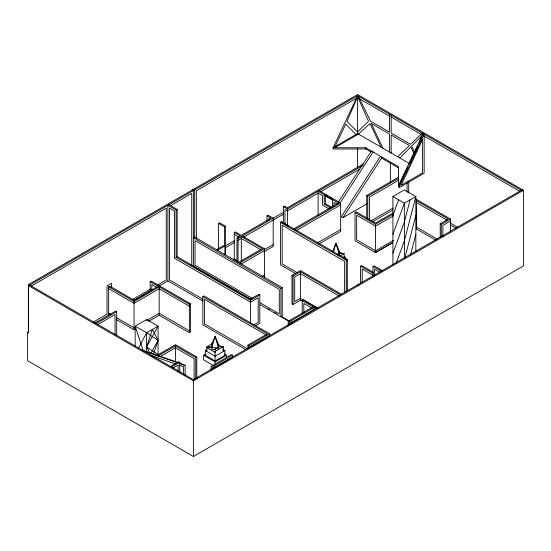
<?xml version="1.0" encoding="UTF-8"?>
<svg xmlns="http://www.w3.org/2000/svg" width="551" height="551" viewBox="0 0 551 551"><rect width="100%" height="100%" fill="white"/><g stroke="black" fill="none" stroke-linecap="round" stroke-linejoin="round"><path stroke-width="0.83" d="M347.323 291.162L347.323 259.686L281.609 221.75L280.549 222.363L280.535 264.886L295.439 273.496M410.109 199.806L404.379 222.019L392.918 253.212M404.806 258.185L415.84 215.4M410.536 254.872L415.84 234.306M211.811 347.709L215.083 336.365L218.361 343.927L218.361 348.652L215.083 348.652L215.083 355.794M333.341 252.131L335.917 243.218L339.189 250.781L339.189 255.506M153.543 354.169L158.082 340.325L152.351 329.45L146.621 346.937L149.679 352.736M392.918 215.4L398.648 199.806M392.918 234.306L404.379 203.112L415.84 196.5L415.84 251.49M396.148 263.316L404.379 240.925L415.84 196.5L404.379 189.881L392.918 196.5L392.918 264.384M423.092 133.576L398.531 185.563L399.599 186.176L399.599 187.409L398.531 186.789L398.531 166.657L365.788 147.758L333.045 147.758L333.045 148.984L365.788 148.984L370.754 151.849M399.599 186.176L424.153 134.189L424.153 173.228L399.599 187.409M335.049 146.6L345.746 124.099L356.042 134.478M399.475 184.268L403.153 176.52M403.89 174.97L407.568 167.228M409.4 163.351L413.078 155.609M413.815 154.06L417.493 146.311M419.332 142.44L421.908 137.02M138.218 348.707L146.621 332.763L158.082 326.144L158.082 354.5L155.933 355.739M150.822 353.494L158.082 340.325L146.621 332.763L135.16 326.144L135.16 346.159M338.383 202.024L371.457 151.029M339.953 203.064L373.096 151.973M380.527 156.264L341.317 216.708L342.949 217.652L367.393 203.546M342.949 217.652L382.16 157.207L382.16 158.433L398.531 167.89M399.874 157.979L410.819 146.917L414.159 153.894M423.092 134.52L411.652 146.084L414.51 152.172M397.712 156.732L409.379 145.512L391.169 134.995L391.169 152.951M422.273 133.101L410.605 144.328L391.169 133.101L391.169 115.145M28.37 284.619L357.606 94.538L523.45 190.288L523.45 265.906L193.394 456.462L27.55 360.712L27.55 332.356L28.37 331.881L28.37 284.619L29.43 285.232L28.618 285.707L28.618 332.969L27.55 332.356M31.166 286.127L166.257 208.126L166.257 279.97L157.359 285.108M170.596 205.626L191.762 193.408L191.762 265.245M356.373 98.367L196.342 190.763L196.342 238.652M202.906 301.121L167.897 280.914L167.897 205.296L176.086 210.021L177.146 209.408L177.146 256.67L250.574 299.062L258.756 294.33L259.824 294.95L259.824 323.306L255.554 325.772M409.29 163.413L357.606 133.576L333.045 147.758L357.606 95.764L521.322 190.288L522.63 189.813M334.801 147.758L358.481 134.086L369.997 123.52L381.14 147.165M108.671 315.103L108.671 286.747L109.739 286.134L134.051 300.171L158.116 286.279M282.236 287.608L194.703 237.075L193.394 237.832L280.927 288.366L282.236 287.608L282.236 315.971L280.927 316.722L280.927 288.366M218.444 248.983L218.444 223.369L219.512 222.756L225.497 226.213L225.497 254.569M218.444 223.369L224.429 226.826L225.497 226.213M176.086 210.021L176.086 257.283L177.146 256.67M234.251 260.224L234.251 232.501L235.318 231.881L241.304 235.339L271.058 218.162L266.966 215.799L266.966 220.958M150.209 291.231L150.175 281.692L151.236 281.079L190.419 303.697L190.419 332.053L189.351 332.666L159.177 315.248L148.97 321.143M266.966 215.799L268.034 215.186L273.186 218.162L273.186 246.517L263.943 251.855M283.338 222.955L283.338 206.632L284.406 206.019L287.429 207.761L363.763 163.695M216.502 249.658L223.871 245.409L224.932 246.021L224.932 254.617M236.964 261.773L236.964 237.846L240.243 235.952L234.251 232.501M283.338 206.632L287.429 208.994L363.061 165.334M217.562 250.278L224.932 246.021M236.964 237.846L238.032 238.459L241.304 236.572L262.283 248.68L238.542 262.386M273.186 218.162L242.371 235.952L264.411 248.68L264.411 277.036M93.636 321.894L107.032 314.16L107.032 285.804L111.371 283.297L111.371 287.594M132.144 299.661L150.685 288.958M225.449 245.794L234.361 240.649M272.965 218.361L283.359 212.362M320.668 191.693L359.7 169.164M94.676 323.189L115.627 311.088L116.695 311.701L116.695 335.759M134.031 300.467L139.183 297.492M140.657 296.638L150.967 290.687M159.06 286.01L167.897 280.914M192.333 189.957L193.394 190.57L193.394 266.188L193.89 265.906M225.449 247.688L234.361 242.543M238.032 240.353L241.304 238.459L260.837 249.734M243.838 236.999L283.359 214.249M108.671 286.747L134.051 301.397L159.177 286.892L159.177 315.248M95.86 323.733L116.695 311.701M97.265 324.808L115.056 314.538L115.056 334.877M332.418 206.529L332.418 199.992L324.236 195.268L324.236 204.249L325.297 203.636L331.998 207.5M293.504 229.044L338.651 202.975M294.592 229.664L340.67 203.057L340.67 231.413L319.112 243.866M239.609 262.999L264.411 248.68M296.08 230.697L340.67 204.944M264.384 249.713L273.186 244.63M241.069 264.046L264.411 250.574M135.525 327.012L134.051 327.866L116.647 317.817M146.614 320.613L159.177 313.354L189.351 330.779M116.647 319.711L134.051 329.753L135.112 329.14M366.725 218.754L366.725 195.557L398.724 177.078M366.725 195.557L367.786 196.17L398.297 178.552M398.958 180.06L369.425 197.113L369.425 219.994M150.175 281.692L189.351 304.31L190.419 303.697M245.96 349.754L202.858 324.87L202.858 296.514L203.925 295.901L269.653 333.844L269.653 335.738L250.636 346.71M398.531 184.681L400.019 183.82M392.801 242.667L375.548 252.633L355.023 240.787L355.023 212.431L356.084 211.811L375.548 223.052L393.262 212.817M317.624 242.833L340.67 229.526M262.221 276.409L264.411 275.149M370.899 220.834L393.049 208.051M372.249 221.95L393.09 209.917M355.023 212.431L375.548 224.278L393.407 213.967M393.407 215.854L375.548 226.165L356.662 215.262L356.662 239.843L375.548 250.746L393.407 240.429M301.907 301.004L300.426 300.15L293.056 304.4L291.996 303.787L291.996 275.431L300.426 270.562L342.102 294.62M176.086 257.283L250.574 300.288L259.824 294.95M291.996 275.431L293.056 276.044L300.426 271.788L340.435 294.888M156.105 355.85L175.452 344.685L196.797 357L196.797 378.489M157.738 356.139L175.452 345.911L195.729 357.62L196.797 357M159.955 356.752L175.452 347.798L194.097 358.563L194.097 379.749M340.38 255.767L344.099 253.618L344.099 257.923M344.334 258.205L345.739 257.4L345.739 258.97M280.549 222.363L346.255 260.299L347.323 259.686M170.534 366.415L178.724 361.69L179.784 362.303L179.784 372.614M171.602 367.028L179.784 362.303M206.9 351.07L206.9 346.765L212.107 343.755M173.234 367.978L178.145 365.141L178.145 371.154M222.804 349.327L224.904 350.546L224.904 355.271L215.083 360.939L205.261 355.271L205.261 350.546L206.666 349.733M375.548 252.351L392.56 242.53M254.032 324.759L258.185 322.363L258.185 297.781L250.574 302.182L174.447 258.226L174.447 210.964L169.536 208.126L169.536 279.97L202.988 299.283M213.65 365.671L203.622 359.886L203.622 355.271L205.771 354.031M360.581 283.393L360.581 266.209L361.649 265.596L373.309 272.325M302.21 313.547L302.21 300.653L303.518 299.902L318.354 308.464M215.083 351.49L223.272 346.765L223.272 351.07M440.215 237.557L440.215 223.802L448.397 219.078L416.473 200.647L416.473 229.002M440.215 223.802L441.275 224.422L450.525 219.078L450.525 231.985M205.261 350.546L215.083 356.215L224.904 350.546M450.525 220.972L442.914 225.366L442.914 236.379M373.034 275.899L373.034 266.45L374.101 265.837L382.284 270.562M203.622 355.271L215.083 361.883L226.544 355.271L226.544 357.578M288.228 325.655L288.228 321.226L313.03 306.907M211.143 369.962L211.143 366.374L231.551 354.596L232.632 355.216L232.632 357.723M247.922 348.48L247.922 345.14L267.504 333.837L202.858 296.514M232.632 355.216L213.292 366.387L215.469 367.641M247.922 345.14L249.004 345.766L269.653 333.844M291.837 322.259L314.098 309.407L314.098 307.52L290.356 321.226L292.512 322.473M521.322 190.288L193.394 379.611L29.678 285.094L357.606 95.764L357.606 133.576M214.766 367.421L230.993 358.054M28.618 285.707L193.394 380.844L523.45 190.288M339.189 253.618L344.099 253.618M337.556 254.562L339.189 254.562L335.917 243.218L332.639 251.724M206.9 346.765L211.811 346.765M218.361 346.765L223.272 346.765M215.083 349.596L211.811 349.596L211.811 343.927L215.083 336.365L218.361 347.709L206.9 347.709L215.083 352.433M142.282 350.105L177.594 362.338M179.199 362.895L185.095 365.368L185.095 375.686M144.169 351.194L177.877 362.868M179.481 363.426L185.095 365.368M150.581 355.305L175.438 363.915M179.447 365.306L183.455 366.697L183.455 374.308M359.7 98.863L389.529 116.089M391.169 117.032L421.047 134.286M424.153 136.083L519.841 191.321M415.971 199.125L450.525 219.078M416.473 202.541L446.916 220.111M450.201 222.955L457.612 227.232M450.201 224.849L456.132 228.266M392.918 196.5L404.379 203.112L404.379 258.109M416.473 227.115L437.26 239.113M416.225 228.865L435.779 240.146M319.194 190.653L340.67 203.057M326.047 195.082L327.535 195.942M329.767 197.23L331.254 198.091M338.528 203.05L318.127 191.273L318.127 215.193M337.04 204.077L334.058 202.355L334.058 206.653M324.236 204.249L330.931 208.113M329.043 208.919L322.597 205.192L322.597 195.743L318.127 193.16L287.429 210.881L284.977 209.463L284.977 223.871M374.728 251.876L375.789 252.496M373.034 266.45L381.223 271.175M379.584 272.118L374.673 269.287L374.673 275.3M338.893 251.552L342.612 253.701M344.334 256.587L345.739 257.4M360.581 266.209L373.151 273.461M373.213 275.39L362.221 269.046L362.221 282.601M269.832 219.346L268.606 218.637L268.606 220.331M193.642 189.2L194.703 189.813L194.703 237.075M358.425 284.337L359.486 284.95M357.11 285.094L358.178 285.707M234.251 234.389L238.907 237.075M339.037 295.97L300.426 273.682L294.695 276.988L294.695 301.562L300.426 298.256L317.438 308.078M297.051 272.531L282.181 263.95L282.181 225.201L344.623 261.346L344.623 293.125M168.964 204.683L177.146 209.408M234.251 258.963L236.916 260.499M302.21 300.653L316.253 308.767M312.321 308.388L303.842 303.491L303.842 312.81M252.682 298.525L195.033 265.245L195.033 240.67L279.288 289.309L279.288 313.891L260.072 302.795M268.158 308.787L269.632 309.641M274.791 312.617L276.258 313.464M281.416 316.439L289.489 321.102M193.394 266.188L251.256 299.592M260.155 304.731L289 321.385M288.228 321.226L291.885 323.334M288.228 323.113L290.425 324.381M266.767 335.297L204.497 299.345L204.497 323.926L247.489 348.749M156.711 287.36L151.814 284.53L151.814 290.46M189.351 306.198L159.177 288.779L134.051 303.291L108.671 288.641M218.058 344.699L223.272 347.709M224.395 354.031L226.544 355.271M211.143 366.374L214.098 368.082M211.143 368.268L212.624 369.115M108.671 313.216L110.847 314.469M158.082 354.5L146.621 346.937L158.082 326.144L146.621 319.525L135.16 326.144L143.232 350.787M282.677 222.363L284.771 223.809M286.169 224.78L288.263 226.227M281.609 221.75L285.797 224.643M358.425 96.239L370.527 121.186L389.529 132.157L389.529 114.202M382.945 148.205L371.319 123.534L389.529 134.051L389.529 152.007M441.275 224.422L441.275 236.448M408.718 181.926L408.718 193.029M407.079 183.001L407.079 192.32M390.349 163.013L390.349 182.477M375.548 224.278L375.548 252.633M367.786 196.17L367.786 219.367M365.788 147.758L365.788 148.984M357.606 148.343L357.606 167.8M346.255 260.299L346.255 291.775M325.297 195.467L325.297 203.636M300.426 271.788L300.426 300.15M293.056 276.044L293.056 304.4M287.429 208.994L287.429 225.29M250.574 300.288L250.574 323.368M249.004 345.766L249.004 348.266M241.304 236.572L241.304 261.339M238.032 238.459L238.032 262.386M224.429 226.826L224.429 245.732M215.083 356.215L215.083 360.939M215.083 361.883L215.083 364.19M195.729 357.62L195.729 379.102M193.394 380.844L193.394 456.462M189.351 304.31L189.351 332.666M183.214 364.287L183.214 365.23M175.452 345.911L175.452 361.36M146.621 332.763L146.621 351.944M134.051 301.397L134.051 329.753M357.606 96.714L346.972 121.475L357.606 131.923L368.536 121.186L357.606 96.714M422.521 139.548L401.238 185.232L422.521 172.945L422.521 139.548"/></g></svg>
